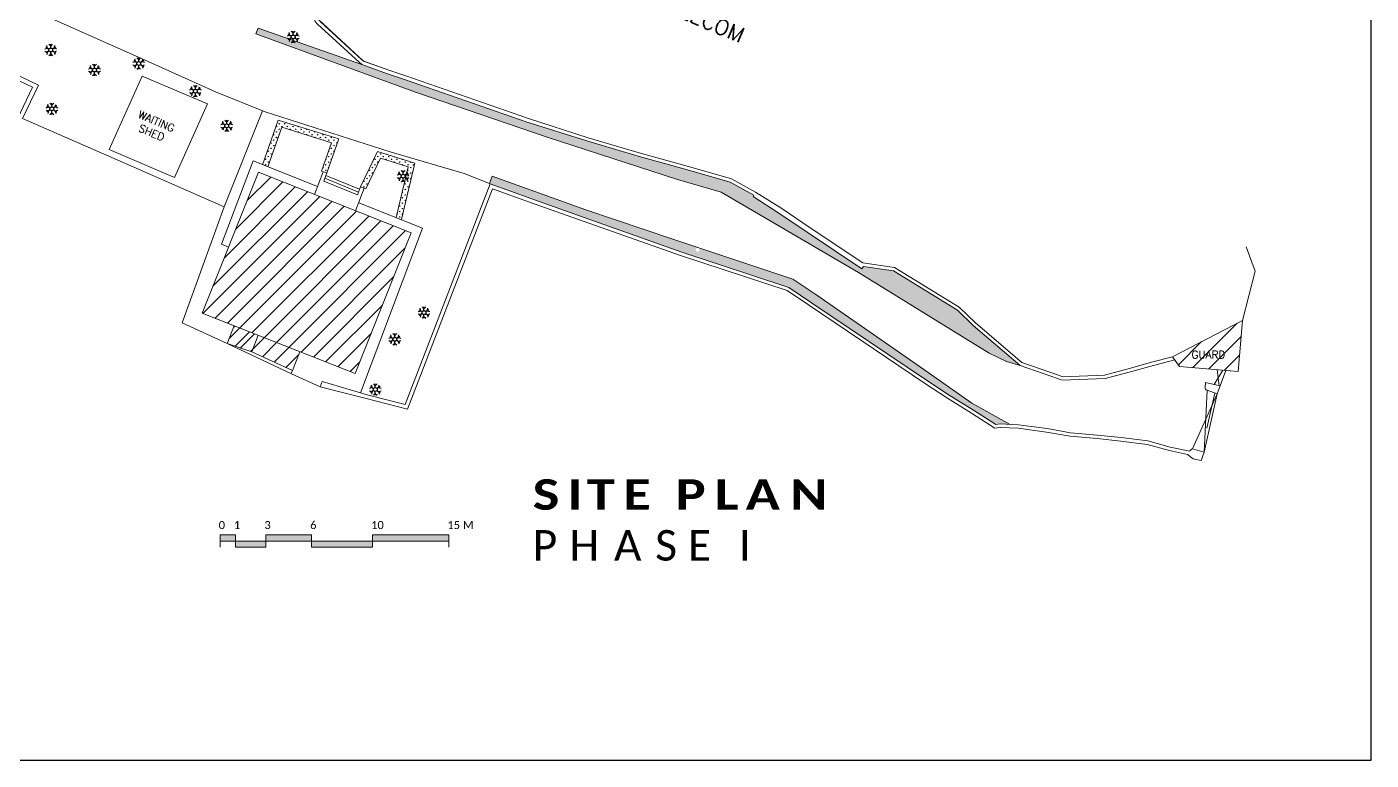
# Model space of a CAD drawing. Header units: inches. Extents: x 527934 to 2134587, y -408734 to 227304.
# Drawn here: x 756944 to 845108, y -303488 to -255425 of the extents above; entities that cross this region are included whole.
import ezdxf
from ezdxf.enums import TextEntityAlignment as Align

# ---------------------------------------------------------------- set-up
doc = ezdxf.new("R2010")
doc.units = ezdxf.units.IN
doc.header["$MEASUREMENT"] = 0
for name, color, linetype, lineweight in [('1 LIGHT N SWITCH', 3, 'Continuous', 25), ('boundary', 1, 'Continuous', 20), ('Building', 30, 'Continuous', 20), ('Flowerbed', 30, 'Continuous', 15), ('hatch', 250, 'Continuous', 5), ('K-ANO-Text', 250, 'Continuous', 15), ('Miscellaneous', 7, 'Continuous', 15), ('partition wall', 5, 'Continuous', 20)]:
    doc.layers.add(name, color=color, linetype=linetype, lineweight=lineweight)
doc.layers.add('Tree', color=3, linetype='Continuous')
doc.styles.add('1.5MM TEXT', font='calibri.ttf', dxfattribs={"height": 1.5})
doc.styles.add('3MM TEXT', font='calibri.ttf', dxfattribs={"height": 3})
doc.styles.add('romans', font='romans.shx')
pattern_1 = [(90, (-202479.1, -1176701.5), (-179.605, 179.605), [47.625, -311.585]), (45, (-202479.1, -1176701.5), (-179.605122, 179.605122), [47.625, -206.375]), (135, (-202479.1, -1176701.5), (-179.605122, -179.605122), [47.625, -206.375])]
pattern_2 = [(45, (-202479.1, -1176701.5), (-561.266, 561.266), [])]

# ---------------------------------------------------------------- blocks, each defined once
blk = doc.blocks.new('Tree')
for p, q in [((-0.77, 0.16), (-0.43, 0.25)), ((-0.65, 0.38), (-0.22, 0.12)), ((-0.43, 0.25), (-0.52, 0.59)), ((-0.25, 0.75), (0, 0.5)), ((0, 0.25), (0, 0.75)), ((0, 0.5), (0.25, 0.75)), ((0.65, 0.38), (0.22, 0.12)), ((0.43, 0.25), (0.52, 0.59)), ((0.43, 0.25), (0.77, 0.16)), ((-0.77, -0.16), (-0.43, -0.25)), ((-0.22, -0.13), (-0.65, -0.38)), ((-0.43, -0.25), (-0.52, -0.59)), ((-0.25, -0.75), (0, -0.5)), ((0, -0.75), (0, -0.25)), ((0, -0.5), (0.25, -0.75)), ((0.22, -0.13), (0.65, -0.38)), ((0.43, -0.25), (0.77, -0.16)), ((0.43, -0.25), (0.52, -0.59))]:
    blk.add_line(p, q)
blk.add_circle((0, 0), 0.25)

msp = doc.modelspace()

# ---------------------------------------------------------------- hatches: boundary and pattern name
at = {"layer": 'Flowerbed', "ltscale": 0.25}
h = msp.add_hatch(dxfattribs=at)
h.set_pattern_fill('GRASS', color=256, scale=10, style=0)
h.set_pattern_definition(pattern_1)
h.paths.add_polyline_path([(803060.9, -265603.5), (800432.9, -264840.5), (797045.9, -263890.5), (793676.9, -262898.5), (789759.7, -261672.6), (781714.9, -258879.7), (780597.9, -258496.5), (778911.9, -257899.5), (774418.5, -256322.9), (774406.9, -256334.5), (774406.9, -256318.8), (772103.9, -255510.7), (771966.9, -255886.5), (782427.9, -259700.5), (791058.9, -262655.5), (799616.9, -265428.5), (802484.9, -266261.5), (811493.9, -271522.5), (813786.9, -272942, -0.1656886), (813992.6, -273069.4), (820051.9, -276820.5), (821202.9, -277360.5), (822079.9, -277624.5), (819013.9, -274996.5), (817973.5, -273986.5), (813778.5, -271410.7), (811805.1, -271135.5), (811713.9, -271278.5), (808123.9, -268878.5), (806258.9, -267631.5), (804571.9, -266545.5), (804630.1, -266452.2)])
h.paths.add_polyline_path([(774928.8, -257136.6), (776806, -255259.4), (776275.7, -254729), (774398.5, -256606.2)], flags=9)
h.paths.add_polyline_path([(797823.6, -267025.3), (799700.8, -265148.1), (799170.4, -264617.7), (797293.2, -266494.9)], flags=25)
h.paths.add_polyline_path([(790242.9, -264555.2), (792103.2, -262694.9), (791572.9, -262164.5), (789712.5, -264024.9)], flags=25)
h.paths.add_polyline_path([(780724.4, -261326.2), (782601.6, -259449), (782071.3, -258918.6), (780194.1, -260795.8)], flags=25)
h.paths.add_polyline_path([(809542.3, -272919), (811318.5, -271142.8), (810788.2, -270612.5), (809012, -272388.7)], flags=25)
h.paths.add_polyline_path([(818281.9, -278258.1), (820159.1, -276380.9), (819628.8, -275850.6), (817751.6, -277727.8)], flags=9)
h = msp.add_hatch(dxfattribs=at)
h.set_pattern_fill('GRASS', color=256, scale=10, style=0)
h.set_pattern_definition(pattern_1)
h.paths.add_polyline_path([(773425.9, -261536.5), (772404.9, -264462.1), (772753, -264599.7), (773659.9, -262001.1), (776915.8, -263014.2), (776256.9, -264878.4), (776375.9, -264920.5), (776611.9, -264996.5), (777397.9, -262772.5)])
h.paths.add_polyline_path([(771455.8, -264381.8), (773316.2, -262521.4), (772785.9, -261991.1), (770925.5, -263851.5)], flags=9)
h.paths.add_polyline_path([(773097.5, -264935.5), (774974.7, -263058.3), (774444.4, -262528), (772567.2, -264405.2)], flags=25)
h = msp.add_hatch(dxfattribs=at)
h.set_pattern_fill('GRASS', color=256, scale=10, style=0)
h.set_pattern_definition(pattern_1)
h.paths.add_polyline_path([(782395.9, -264352.5), (779933.9, -263582.5), (778831.2, -265899.1), (779073.9, -265992.5), (779181.3, -266033.9), (780132.1, -264036.4), (781951.1, -264605.3), (781159.8, -267922.3), (781511.2, -268061.2)])
h = msp.add_hatch(dxfattribs=at)
h.set_pattern_fill('GRASS', color=256, scale=10, style=0)
h.set_pattern_definition(pattern_1)
h.paths.add_polyline_path([(799442.9, -269385.5), (793595.9, -267411.5), (787458.9, -265212.5), (787284.4, -265697.7), (787333.9, -265715.5), (789989.9, -266670.5), (793132.9, -267784.5), (799890.9, -270190.5), (806919.9, -272504.5), (808412.9, -273507.5), (815952.9, -278592.5), (817442.9, -279562.5), (819030.9, -280551.5), (820483.9, -281497.5), (820768.9, -281453.5), (821424.6, -281480.4), (818919.9, -280080.5), (815618.9, -277764.5), (808752.5, -273003), (807189.5, -271953)])
h.paths.add_polyline_path([(800816.9, -270036.5, -1), (801066.9, -270036.5, -1)], flags=16)
at = {"layer": 'hatch', "ltscale": 0.25}
h = msp.add_hatch(dxfattribs=at)
h.set_pattern_fill('ANSI31', color=256, scale=250, style=0)
h.set_pattern_definition(pattern_2)
h.paths.add_polyline_path([(782154.9, -268932.5), (772142.9, -264953.5), (768440.9, -274188.5), (778465.9, -278148.5)])
h.paths.add_polyline_path([(768906.9, -271155.2), (770800.9, -269261.1), (770270.6, -268730.8), (768376.5, -270624.8)], flags=9)
h.paths.add_polyline_path([(776387.3, -269705.9), (778264.5, -267828.7), (777734.1, -267298.4), (775856.9, -269175.6)], flags=24)
h.paths.add_polyline_path([(768655.8, -275436.9), (770533, -273559.7), (770002.7, -273029.4), (768125.5, -274906.6)], flags=9)
h.paths.add_polyline_path([(777032.7, -279122.4), (778909.9, -277245.2), (778379.6, -276714.9), (776502.4, -278592.1)], flags=9)
h.paths.add_polyline_path([(767649.2, -273874.8), (770132.2, -273874.8), (770132.2, -272713.2), (767649.2, -272713.2)], flags=9)
h = msp.add_hatch(dxfattribs=at)
h.set_pattern_fill('ANSI32', color=256, scale=100, style=0)
h.set_pattern_definition([(45, (-202479.1, -1176701.5), (-673.5192, 673.5192), []), (45, (-202030.1, -1176701.5), (-673.5192, 673.5192), [])])
h.paths.add_polyline_path([(772118.9, -275641.4), (770546.3, -275020.1), (770071.9, -276182.5), (771689.9, -276727.5)])
h = msp.add_hatch(dxfattribs=at)
h.set_pattern_fill('ANSI31', color=256, scale=250, style=0)
h.set_pattern_definition(pattern_2)
h.paths.add_polyline_path([(836670.9, -274670.5), (832077.9, -277046.5), (832546.9, -277687.5), (836389.9, -278020.5)])
h.paths.add_polyline_path([(833157.1, -277283.6), (835716.7, -277283.6), (835716.7, -276533.6), (833157.1, -276533.6)], flags=24)
h = msp.add_hatch(dxfattribs=at)
h.set_pattern_fill('ANSI31', color=256, scale=250, style=0)
h.set_pattern_definition(pattern_2)
h.paths.add_polyline_path([(772118.9, -275641.4), (771689.9, -276727.5), (774367.9, -277944.5), (774846.9, -276719)])
at = {"layer": 'K-ANO-Text', "ltscale": 0.5}
h = msp.add_hatch(color=256, dxfattribs=at)
h.dxf.hatch_style = 1
h.paths.add_polyline_path([(770616, -288718.7), (769616, -288718.7), (769616, -289126.6), (770616, -289126.6)])
h.paths.add_polyline_path([(772616, -289126.6), (770616, -289126.6), (770616, -289534.4), (772616, -289534.4)])
h.paths.add_polyline_path([(775616, -288718.7), (772616, -288718.7), (772616, -289126.6), (775616, -289126.6)])
h = msp.add_hatch(color=256, dxfattribs=at)
h.dxf.hatch_style = 1
h.paths.add_polyline_path([(779616, -289126.6), (775616, -289126.6), (775616, -289534.4), (779616, -289534.4)])
h.paths.add_polyline_path([(784616, -288718.7), (779616, -288718.7), (779616, -289126.6), (784616, -289126.6)])

# ---------------------------------------------------------------- linework, layer by layer
at = {"layer": '1 LIGHT N SWITCH', "ltscale": 400}
msp.add_lwpolyline([(621260, -303488), (845108.5, -303488), (845108.5, -101610.5), (621260, -101610.5)], close=True, dxfattribs=at)
at = {"layer": 'boundary', "ltscale": 0.25}
msp.add_lwpolyline([(756661.9, -261437.5), (762522.9, -263985.5), (769873.9, -267211.5), (767121.9, -274829.5), (770071.9, -276182.5), (774299.9, -278165.5), (776186.9, -279020.5), (779193, -279776.5), (781915, -280483.6), (787479.4, -266033.5), (789905.8, -266905.9), (793049.2, -268020.1), (799819, -270409), (806817.9, -272713.1), (808284.5, -273698.3), (815825.8, -278784.2), (817319.3, -279756.5), (818907.3, -280745.5), (820432.1, -281738.2), (820781.9, -281684.2), (821967.8, -281732.9), (823828.4, -281982.8), (825367.8, -282256.8), (827130.8, -282408.4), (828686.3, -282575), (830421.4, -282793.6), (831878.5, -283200.1), (833064.7, -283447.5), (833435.9, -283747.5), (833956.9, -283837.5), (834166.9, -283297.5), (835020.9, -279483.5), (835583.9, -277950.7), (836389.9, -278020.5), (836670.9, -274670.5), (832077.9, -277046.5), (830786.2, -277391.1), (829172.9, -277830.5), (827631.1, -278243.7), (824857, -278355.6), (824677.4, -278279.7), (822196.4, -277421.4), (819163.6, -274821.9), (818093.9, -273790.5), (813857.9, -271189.5), (811776.4, -270899.3), (808318.4, -268587.5), (806450.9, -267338.9), (804739.5, -266249.8), (803148.7, -265389.5), (800496, -264619.3), (797109.4, -263669.4), (793747.9, -262690.5), (789838.9, -261435.5), (781796.9, -258643.5), (780681.3, -258260.8), (779023.3, -257673.7), (776082.9, -254963.1)], dxfattribs=at)
at = {"layer": 'Building', "ltscale": 0.25}
for p, q in [((772142.9, -264953.5), (768440.9, -274188.5)), ((782154.9, -268932.5), (772142.9, -264953.5)), ((778465.9, -278148.5), (782154.9, -268932.5)), ((768440.9, -274188.5), (770544.9, -275023.5)), ((768440.9, -274188.5), (778465.9, -278148.5)), ((832077.9, -277046.5), (836670.9, -274670.5)), ((836670.9, -274670.5), (836389.9, -278020.5)), ((771689.9, -276727.5), (772118.9, -275641.4)), ((774367.9, -277944.5), (771689.9, -276727.5)), ((774367.9, -277944.5), (774847.9, -276716.5)), ((832546.9, -277687.5), (832077.9, -277046.5)), ((836389.9, -278020.5), (832546.9, -277687.5))]:
    msp.add_line(p, q, dxfattribs=at)
at = {"layer": 'Flowerbed', "ltscale": 0.25}
msp.add_line((771966.9, -255886.5), (772103.9, -255510.7), dxfattribs=at)
for points in [[(778911.9, -257899.5), (772103.9, -255510.7)], [(799616.9, -265428.5), (791058.9, -262655.5), (782427.9, -259700.5), (771966.9, -255886.5)], [(776611.9, -264996.5), (777397.9, -262772.5), (773425.9, -261536.5), (772404.9, -264462.1)], [(776375.9, -264920.5), (776256.9, -264878.4), (776915.8, -263014.2), (773659.9, -262001.1), (772753, -264599.7)], [(781511.2, -268061.2), (782395.9, -264352.5), (779933.9, -263582.5), (778831.2, -265899.1)], [(781159.8, -267922.3), (781951.1, -264605.3), (780132.1, -264036.4), (779181.3, -266033.9), (779073.9, -265992.5)], [(799442.9, -269385.5), (793595.9, -267411.5), (787458.9, -265212.5), (787284.4, -265697.7), (787333.9, -265715.5)], [(799616.9, -265428.5), (802484.9, -266261.5), (811493.9, -271522.5), (820051.9, -276820.5), (821202.9, -277360.5)], [(799442.9, -269385.5), (807189.5, -271953), (808752.5, -273003), (815618.9, -277764.5)], [(821202.9, -277360.5), (822079.9, -277624.5)], [(815618.9, -277764.5), (818919.9, -280080.5), (821424.6, -281480.4)]]:
    msp.add_lwpolyline(points, dxfattribs=at)
at = {"layer": 'K-ANO-Text', "ltscale": 0.5}
for p, q in [((769616, -288718.7), (769616, -289534.4)), ((769616, -289126.6), (784616, -289126.6)), ((770616, -288718.7), (770616, -289534.4)), ((772616, -288718.7), (772616, -289534.4)), ((775616, -288718.7), (775616, -289534.4)), ((779616, -288718.7), (779616, -289534.4)), ((784616, -288718.7), (784616, -289534.4))]:
    msp.add_line(p, q, dxfattribs=at)
for points in [[(769616, -289534.4), (769616, -288718.7), (770616, -288718.7)], [(772616, -288718.7), (775616, -288718.7)], [(779616, -288718.7), (784616, -288718.7), (784616, -289534.4)], [(772616, -289534.4), (770616, -289534.4)], [(779616, -289534.4), (775616, -289534.4)]]:
    msp.add_lwpolyline(points, dxfattribs=at)
at = {"layer": 'Miscellaneous', "ltscale": 0.25}
for p, q in [((764508.9, -258654.5), (762348.9, -263469.5)), ((764508.9, -258654.5), (768792.9, -260471.5)), ((768792.9, -260471.5), (766632.9, -265286.5)), ((772395.2, -260921.9), (769873.9, -267211.5)), ((762348.9, -263469.5), (766632.9, -265286.5)), ((771775.9, -264213.5), (769699.9, -269668.5)), ((776004.8, -265884.9), (771775.9, -264213.5)), ((776375.9, -264920.5), (775803.4, -266408.3)), ((776623.2, -265000.1), (776375.9, -264920.5)), ((776561.9, -265159.5), (776414.9, -265541.5)), ((778696.4, -266249.5), (776488.4, -265350.5)), ((776623.2, -265000.1), (776561.9, -265159.5)), ((778769.9, -266058.5), (776561.9, -265159.5)), ((778622.9, -266440.5), (776414.9, -265541.5)), ((779073.9, -265992.5), (778501.3, -267480.5)), ((778831.2, -265899.1), (778622.9, -266440.5)), ((782895.9, -268608.5), (778704.7, -266952)), ((778814.9, -279406.2), (782895.9, -268608.5)), ((769699.9, -269668.5), (770176.3, -269859.5)), ((770071.9, -276182.5), (770544.9, -275023.5)), ((770071.9, -276182.5), (771689.9, -276727.5)), ((835372.4, -277932.3), (834805.2, -278863.6)), ((835145.1, -278947.1), (835020.5, -277901.8)), ((834166.9, -283297.5), (834347.9, -279243.5)), ((834858.7, -279425.6), (834341.9, -281733.5)), ((835020.9, -279483.5), (833386.9, -283076.5))]:
    msp.add_line(p, q, dxfattribs=at)
for points in [[(755813.9, -253638.5), (764507.9, -257507.5), (769304.9, -259679.5), (772565.9, -260990.5)], [(772565.9, -260990.5), (780779.9, -263621.5), (785629.9, -265039.5)], [(785629.9, -265039.5), (787284.4, -265697.7)], [(779073.9, -265992.5), (778831.2, -265899.1)], [(833435.9, -283747.5), (833064.7, -283447.5)], [(833956.9, -283837.5), (833435.9, -283747.5)]]:
    msp.add_lwpolyline(points, dxfattribs=at)
for points in [[(834347.9, -279243.5, -0.3041982), (834217.9, -279056.5), (834254.9, -278728.5), (835211.9, -278963.5), (835020.9, -279483.5), (834347.9, -279243.5)], [(833222.9, -283245.5, -0.258526), (833386.9, -283076.5), (834166.9, -283297.5), (833956.9, -283837.5)]]:
    msp.add_lwpolyline(points, format="xyb", dxfattribs=at)
at = {"layer": 'partition wall', "ltscale": 0.25}
for p, q in [((804571.9, -266545.5), (804630.1, -266452.2)), ((774367.9, -277944.5), (774273.2, -278153.4)), ((776301.9, -278675.5), (776186.9, -279020.5))]:
    msp.add_line(p, q, dxfattribs=at)
for points in [[(775369.9, -253755.5), (775857.9, -255075.5), (776013.9, -255239.5), (778726.9, -257740.5), (778911.9, -257899.5), (780597.9, -258496.5)], [(776189.4, -255061.2), (778893.1, -257553.7), (779039.4, -257679.4), (780681.3, -258260.8), (781796.9, -258643.5), (789838.9, -261435.5), (793747.9, -262690.5), (797109.4, -263669.4), (800496, -264619.3), (803148.7, -265389.5), (804739.5, -266249.8)], [(753730.9, -257347.5), (753602.2, -257618.5), (757304.7, -259376.1), (756326.4, -261445.2)], [(753730.9, -257347.5), (757703.9, -259233.5), (756661.9, -261437.5)], [(780597.9, -258496.5), (781714.9, -258879.7)], [(781714.9, -258879.7), (789759.7, -261672.6), (793676.9, -262898.5)], [(770071.9, -276182.5), (767121.9, -274829.5), (769873.9, -267211.5), (762522.9, -263985.5), (756661.9, -261437.5)], [(793676.9, -262898.5), (797045.9, -263890.5), (800432.9, -264840.5)], [(804630.1, -266452.2), (803060.9, -265603.5), (800432.9, -264840.5)], [(779193, -279776.5), (781915, -280483.6), (787479.4, -266033.5), (789905.8, -266905.9), (793049.2, -268020.1), (799819, -270409), (806817.9, -272713.1), (808284.5, -273698.3), (815825.8, -278784.2), (817319.3, -279756.5), (818907.3, -280745.5), (820432.1, -281738.2), (820781.9, -281684.2), (821967.8, -281732.9), (823828.4, -281982.8), (825367.8, -282256.8), (827130.8, -282408.4), (828686.3, -282575), (830421.4, -282793.6), (831878.5, -283200.1), (833064.7, -283447.5)], [(779255.9, -279534.5), (781761.9, -280185.5), (787333.9, -265715.5)], [(787333.9, -265715.5), (789989.9, -266670.5), (793132.9, -267784.5), (799890.9, -270190.5)], [(832077.9, -277046.5), (830786.2, -277391.1), (829172.9, -277830.5), (827631.1, -278243.7), (824857, -278355.6), (824677.4, -278279.7), (822196.4, -277421.4), (819163.6, -274821.9), (818093.9, -273790.5), (813857.9, -271189.5), (811776.4, -270899.3), (808318.4, -268587.5), (806450.9, -267338.9), (804739.5, -266249.8)], [(811713.9, -271278.5), (808123.9, -268878.5), (806258.9, -267631.5), (804571.9, -266545.5)], [(799890.9, -270190.5), (806919.9, -272504.5), (808412.9, -273507.5), (815952.9, -278592.5), (817442.9, -279562.5)], [(836670.9, -274670.5), (837509.9, -271447.5), (836912.9, -269839.5)], [(811713.9, -271278.5), (811805.1, -271135.5), (813778.5, -271410.7), (817973.5, -273986.5)], [(819013.9, -274996.5), (817973.5, -273986.5)], [(824594.9, -278494.5), (822079.9, -277624.5), (819013.9, -274996.5)], [(770071.9, -276182.5), (774299.9, -278165.5), (776186.9, -279020.5), (779193, -279776.5)], [(832233.4, -277259), (830844.9, -277613.5), (829232.9, -278052.5), (827665.9, -278472.5), (824814.9, -278587.5), (824594.9, -278494.5)], [(776301.9, -278675.5), (779255.9, -279534.5)], [(817442.9, -279562.5), (819030.9, -280551.5), (820483.9, -281497.5)], [(820483.9, -281497.5), (820768.9, -281453.5), (821987.9, -281503.5), (823863.9, -281755.5), (825397.9, -282028.5), (827152.9, -282179.5), (828712.9, -282346.5), (830466.9, -282567.5), (831932.9, -282976.5), (833222.9, -283245.5)]]:
    msp.add_lwpolyline(points, dxfattribs=at)

# ---------------------------------------------------------------- block references
at = {"layer": 'Tree', "xscale": 500, "yscale": 500, "zscale": 500, "rotation": 359.9999999999867}
for p in [(774406.9, -256084.5), (758508.9, -256937.5), (761378.9, -258249.5), (764279.9, -257826.5), (767996.9, -259640.5), (758582.9, -260799.5), (770050.9, -261907.5), (781618.9, -265211.5), (782988.9, -274152.5), (781076.9, -275903.5), (779796.9, -279196.5)]:
    msp.add_blockref('Tree', p, dxfattribs=at)

# ---------------------------------------------------------------- texts
at = {"layer": 'K-ANO-Text', "ltscale": 0.5, "attachment_point": 1}
for s, width, gutter_width, insert, char_height, style in [('{\\fCalibri|b1|i0|c0|p34;\\W1.2;\\T1.3;SITE PLAN\\P\\fCalibri|b0|i0|c0|p34;\\W1;\\T1.5;PHASE I}', 26467.992, 5250, (790118.9, -285077.2), 2000, '3MM TEXT'), ('0', 1817.348, 3500, (769524.3, -287817.6), 525, '1.5MM TEXT'), ('1', 1817.348, 3500, (770524.3, -287817.6), 525, '1.5MM TEXT'), ('3', 1817.348, 3500, (772524.3, -287817.6), 525, '1.5MM TEXT'), ('6', 1817.348, 3500, (775524.3, -287817.6), 525, '1.5MM TEXT'), ('10', 1817.348, 3500, (779524.3, -287817.6), 525, '1.5MM TEXT'), ('15 M', 1817.348, 3500, (784524.3, -287817.6), 525, '1.5MM TEXT')]:
    msp.add_mtext_dynamic_manual_height_columns(s, width=width, gutter_width=gutter_width, heights=[0], dxfattribs=dict(at, insert=insert, char_height=char_height, style=style))
at = {"layer": 'Miscellaneous', "ltscale": 0.25, "style": 'romans'}
for s, height, p in [('NEPAL TELECOM', 1000, (798968.4, -253930.4)), ('WAITING', 500, (765440.4, -261616.6)), ('SHED', 500, (765124.3, -262361.9))]:
    msp.add_text(s, height=height, rotation=337.016435, dxfattribs=at).set_placement(p, align=Align.MIDDLE)
msp.add_text('GUARD', height=500, dxfattribs=at).set_placement((834436.9, -276908.6), align=Align.MIDDLE)

doc.saveas('drawing.dxf')
